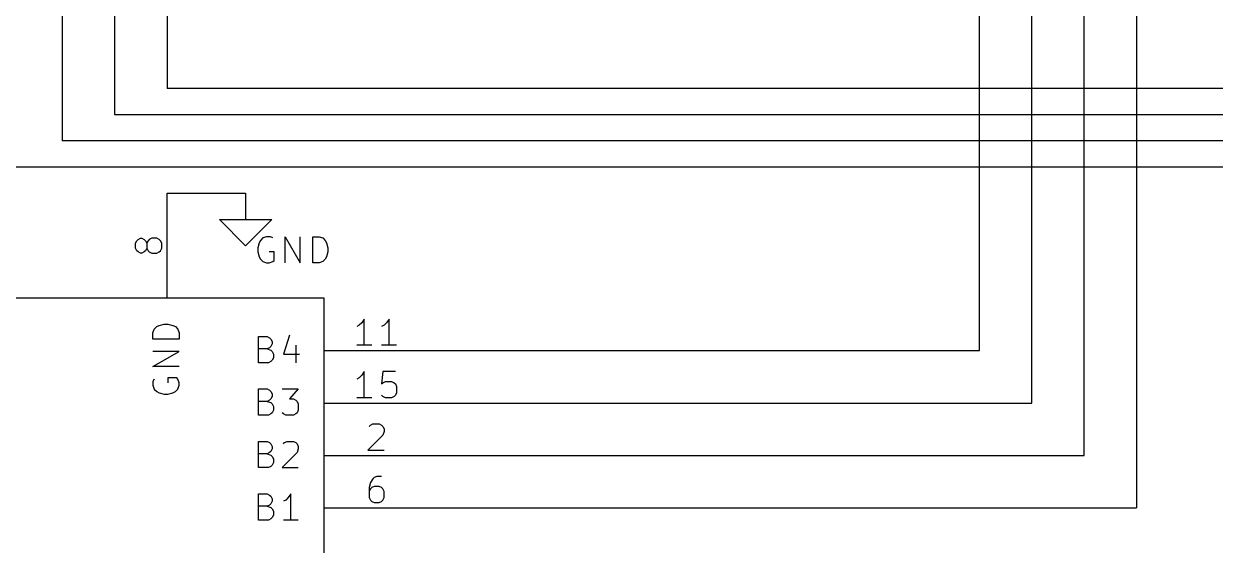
# Model space of a CAD drawing. Extents: x 0.4 to 11.3, y -7.9 to -0.4.
# Drawn here: x 6.377 to 8.65, y -5.771 to -4.777 of the extents above; entities that cross this region are included whole.
import ezdxf

# ---------------------------------------------------------------- set-up
doc = ezdxf.new("R2010")
doc.units = 0
doc.header["$MEASUREMENT"] = 0
for name, color, linetype in [('CYAN2', 4, 'CONTINUOUS'), ('GREEN3', 91, 'CONTINUOUS'), ('LYELLOW', 51, 'CONTINUOUS'), ('RED2', 1, 'CONTINUOUS'), ('RED3', 11, 'CONTINUOUS')]:
    doc.layers.add(name, color=color, linetype=linetype)

msp = doc.modelspace()

# ---------------------------------------------------------------- linework, layer by layer
at = {"layer": 'CYAN2', "linetype": 'CONTINUOUS'}
for p, q in [((6.84, -5.1828), (6.8329, -5.1852)), ((6.84, -5.1828), (6.8329, -5.1852)), ((6.8471, -5.1828), (6.84, -5.1828)), ((6.8471, -5.1828), (6.84, -5.1828)), ((6.8519, -5.1852), (6.8471, -5.1828)), ((6.8519, -5.1852), (6.8471, -5.1828)), ((6.8757, -5.2328), (6.8757, -5.1828)), ((6.8757, -5.1828), (6.9043, -5.2328)), ((6.8757, -5.2328), (6.8757, -5.1828)), ((6.8757, -5.1828), (6.9043, -5.2328)), ((6.9043, -5.2328), (6.9043, -5.1828)), ((6.9043, -5.2328), (6.9043, -5.1828)), ((6.9281, -5.2328), (6.9281, -5.1828)), ((6.9281, -5.1828), (6.94, -5.1828)), ((6.9281, -5.2328), (6.9281, -5.1828)), ((6.9281, -5.1828), (6.94, -5.1828)), ((6.94, -5.1828), (6.9471, -5.1852)), ((6.94, -5.1828), (6.9471, -5.1852)), ((6.8257, -5.1947), (6.8233, -5.2042)), ((6.8257, -5.1947), (6.8233, -5.2042)), ((6.8233, -5.2042), (6.8233, -5.2114)), ((6.8233, -5.2042), (6.8233, -5.2114)), ((6.8281, -5.1899), (6.8257, -5.1947)), ((6.8281, -5.1899), (6.8257, -5.1947)), ((6.8329, -5.1852), (6.8281, -5.1899)), ((6.8329, -5.1852), (6.8281, -5.1899)), ((6.9471, -5.1852), (6.9519, -5.1899)), ((6.9471, -5.1852), (6.9519, -5.1899)), ((6.9519, -5.1899), (6.9543, -5.1947)), ((6.9519, -5.1899), (6.9543, -5.1947)), ((6.9543, -5.1947), (6.9567, -5.2042)), ((6.9543, -5.1947), (6.9567, -5.2042)), ((6.9567, -5.2042), (6.9567, -5.2114)), ((6.9567, -5.2042), (6.9567, -5.2114)), ((6.8233, -5.2114), (6.8257, -5.2209)), ((6.8233, -5.2114), (6.8257, -5.2209)), ((6.8257, -5.2209), (6.8281, -5.2257)), ((6.8257, -5.2209), (6.8281, -5.2257)), ((6.8281, -5.2257), (6.8329, -5.2304)), ((6.8281, -5.2257), (6.8329, -5.2304)), ((6.8543, -5.2114), (6.8448, -5.2114)), ((6.8543, -5.2114), (6.8448, -5.2114)), ((6.8519, -5.2304), (6.8543, -5.228)), ((6.8519, -5.2304), (6.8543, -5.228)), ((6.8543, -5.228), (6.8543, -5.2114)), ((6.8543, -5.228), (6.8543, -5.2114)), ((6.9519, -5.2257), (6.9471, -5.2304)), ((6.9519, -5.2257), (6.9471, -5.2304)), ((6.9543, -5.2209), (6.9519, -5.2257)), ((6.9543, -5.2209), (6.9519, -5.2257)), ((6.9567, -5.2114), (6.9543, -5.2209)), ((6.9567, -5.2114), (6.9543, -5.2209)), ((6.8329, -5.2304), (6.84, -5.2328)), ((6.8329, -5.2304), (6.84, -5.2328)), ((6.84, -5.2328), (6.8448, -5.2328)), ((6.84, -5.2328), (6.8448, -5.2328)), ((6.8448, -5.2328), (6.8519, -5.2304)), ((6.8448, -5.2328), (6.8519, -5.2304)), ((6.94, -5.2328), (6.9281, -5.2328)), ((6.94, -5.2328), (6.9281, -5.2328)), ((6.9471, -5.2304), (6.94, -5.2328)), ((6.9471, -5.2304), (6.94, -5.2328)), ((6.6231, -5.3662), (6.6255, -5.359)), ((6.6231, -5.3662), (6.6255, -5.359)), ((6.6255, -5.359), (6.6303, -5.3543)), ((6.6255, -5.359), (6.6303, -5.3543)), ((6.6303, -5.3543), (6.635, -5.3519)), ((6.6303, -5.3543), (6.635, -5.3519)), ((6.635, -5.3519), (6.6446, -5.3495)), ((6.635, -5.3519), (6.6446, -5.3495)), ((6.6446, -5.3495), (6.6517, -5.3495)), ((6.6446, -5.3495), (6.6517, -5.3495)), ((6.6517, -5.3495), (6.6612, -5.3519)), ((6.6517, -5.3495), (6.6612, -5.3519)), ((6.6612, -5.3519), (6.666, -5.3543)), ((6.6612, -5.3519), (6.666, -5.3543)), ((6.666, -5.3543), (6.6708, -5.359)), ((6.666, -5.3543), (6.6708, -5.359)), ((6.6708, -5.359), (6.6731, -5.3662)), ((6.6708, -5.359), (6.6731, -5.3662)), ((6.6231, -5.3781), (6.6231, -5.3662)), ((6.6231, -5.3781), (6.6231, -5.3662)), ((6.6731, -5.3781), (6.6231, -5.3781)), ((6.6731, -5.3781), (6.6231, -5.3781)), ((6.6731, -5.3662), (6.6731, -5.3781)), ((6.6731, -5.3662), (6.6731, -5.3781)), ((6.8243, -5.4231), (6.8243, -5.3731)), ((6.8243, -5.3731), (6.841, -5.3731)), ((6.8243, -5.4231), (6.8243, -5.3731)), ((6.8243, -5.3731), (6.841, -5.3731)), ((6.841, -5.3731), (6.8457, -5.3755)), ((6.841, -5.3731), (6.8457, -5.3755)), ((6.8457, -5.3755), (6.8481, -5.3779)), ((6.8457, -5.3755), (6.8481, -5.3779)), ((6.8481, -5.3779), (6.8505, -5.3827)), ((6.8481, -5.3779), (6.8505, -5.3827)), ((6.8505, -5.3874), (6.8481, -5.3922)), ((6.8505, -5.3874), (6.8481, -5.3922)), ((6.8505, -5.3827), (6.8505, -5.3874)), ((6.8505, -5.3827), (6.8505, -5.3874)), ((6.8838, -5.3708), (6.8719, -5.4065)), ((6.8838, -5.3708), (6.8719, -5.4065)), ((6.6231, -5.4305), (6.6731, -5.4019)), ((6.6731, -5.4019), (6.6231, -5.4019)), ((6.6231, -5.4305), (6.6731, -5.4019)), ((6.6731, -5.4019), (6.6231, -5.4019)), ((6.841, -5.3969), (6.8243, -5.3969)), ((6.841, -5.3969), (6.8243, -5.3969)), ((6.8457, -5.3946), (6.841, -5.3969)), ((6.8457, -5.3946), (6.841, -5.3969)), ((6.841, -5.3969), (6.8481, -5.3993)), ((6.841, -5.3969), (6.8481, -5.3993)), ((6.8481, -5.3922), (6.8457, -5.3946)), ((6.8481, -5.3922), (6.8457, -5.3946)), ((6.8481, -5.3993), (6.8505, -5.4017)), ((6.8481, -5.3993), (6.8505, -5.4017)), ((6.8505, -5.4017), (6.8529, -5.4065)), ((6.8505, -5.4017), (6.8529, -5.4065)), ((6.8529, -5.4065), (6.8529, -5.4136)), ((6.8529, -5.4065), (6.8529, -5.4136)), ((6.8719, -5.4065), (6.9029, -5.4065)), ((6.8719, -5.4065), (6.9029, -5.4065)), ((6.8957, -5.3898), (6.8957, -5.4231)), ((6.8957, -5.3898), (6.8957, -5.4231)), ((6.6731, -5.4305), (6.6231, -5.4305)), ((6.6731, -5.4305), (6.6231, -5.4305)), ((6.8433, -5.4231), (6.8243, -5.4231)), ((6.8433, -5.4231), (6.8243, -5.4231)), ((6.8481, -5.4208), (6.8433, -5.4231)), ((6.8481, -5.4208), (6.8433, -5.4231)), ((6.8505, -5.4184), (6.8481, -5.4208)), ((6.8505, -5.4184), (6.8481, -5.4208)), ((6.8529, -5.4136), (6.8505, -5.4184)), ((6.8529, -5.4136), (6.8505, -5.4184)), ((6.6255, -5.4543), (6.6231, -5.459)), ((6.6255, -5.4543), (6.6231, -5.459)), ((6.6684, -5.4519), (6.6517, -5.4519)), ((6.6517, -5.4519), (6.6517, -5.4614)), ((6.6684, -5.4519), (6.6517, -5.4519)), ((6.6517, -5.4519), (6.6517, -5.4614)), ((6.6708, -5.4543), (6.6684, -5.4519)), ((6.6708, -5.4543), (6.6684, -5.4519)), ((6.6731, -5.4614), (6.6708, -5.4543)), ((6.6731, -5.4614), (6.6708, -5.4543)), ((6.6231, -5.459), (6.6231, -5.4662)), ((6.6231, -5.459), (6.6231, -5.4662)), ((6.6231, -5.4662), (6.6255, -5.4733)), ((6.6231, -5.4662), (6.6255, -5.4733)), ((6.6255, -5.4733), (6.6303, -5.4781)), ((6.6255, -5.4733), (6.6303, -5.4781)), ((6.6303, -5.4781), (6.635, -5.4805)), ((6.6303, -5.4781), (6.635, -5.4805)), ((6.6612, -5.4805), (6.666, -5.4781)), ((6.6612, -5.4805), (6.666, -5.4781)), ((6.666, -5.4781), (6.6708, -5.4733)), ((6.666, -5.4781), (6.6708, -5.4733)), ((6.6708, -5.4733), (6.6731, -5.4662)), ((6.6708, -5.4733), (6.6731, -5.4662)), ((6.6731, -5.4662), (6.6731, -5.4614)), ((6.6731, -5.4662), (6.6731, -5.4614)), ((6.8243, -5.5231), (6.8243, -5.4731)), ((6.8243, -5.4731), (6.841, -5.4731)), ((6.8243, -5.5231), (6.8243, -5.4731)), ((6.8243, -5.4731), (6.841, -5.4731)), ((6.841, -5.4731), (6.8457, -5.4755)), ((6.841, -5.4731), (6.8457, -5.4755)), ((6.8457, -5.4755), (6.8481, -5.4779)), ((6.8457, -5.4755), (6.8481, -5.4779)), ((6.8481, -5.4779), (6.8505, -5.4827)), ((6.8481, -5.4779), (6.8505, -5.4827)), ((6.8695, -5.4731), (6.9005, -5.4731)), ((6.8695, -5.4731), (6.9005, -5.4731)), ((6.9005, -5.4731), (6.8838, -5.4922)), ((6.9005, -5.4731), (6.8838, -5.4922)), ((6.635, -5.4805), (6.6446, -5.4829)), ((6.635, -5.4805), (6.6446, -5.4829)), ((6.6446, -5.4829), (6.6517, -5.4829)), ((6.6446, -5.4829), (6.6517, -5.4829)), ((6.6517, -5.4829), (6.6612, -5.4805)), ((6.6517, -5.4829), (6.6612, -5.4805)), ((6.841, -5.4969), (6.8243, -5.4969)), ((6.841, -5.4969), (6.8243, -5.4969)), ((6.8457, -5.4946), (6.841, -5.4969)), ((6.8457, -5.4946), (6.841, -5.4969)), ((6.841, -5.4969), (6.8481, -5.4993)), ((6.841, -5.4969), (6.8481, -5.4993)), ((6.8481, -5.4922), (6.8457, -5.4946)), ((6.8481, -5.4922), (6.8457, -5.4946)), ((6.8505, -5.4874), (6.8481, -5.4922)), ((6.8505, -5.4874), (6.8481, -5.4922)), ((6.8481, -5.4993), (6.8505, -5.5017)), ((6.8481, -5.4993), (6.8505, -5.5017)), ((6.8505, -5.4827), (6.8505, -5.4874)), ((6.8505, -5.4827), (6.8505, -5.4874)), ((6.8838, -5.4922), (6.891, -5.4922)), ((6.8838, -5.4922), (6.891, -5.4922)), ((6.891, -5.4922), (6.8957, -5.4946)), ((6.891, -5.4922), (6.8957, -5.4946)), ((6.8957, -5.4946), (6.8981, -5.4969)), ((6.8957, -5.4946), (6.8981, -5.4969)), ((6.8981, -5.4969), (6.9005, -5.5017)), ((6.8981, -5.4969), (6.9005, -5.5017)), ((6.8433, -5.5231), (6.8243, -5.5231)), ((6.8433, -5.5231), (6.8243, -5.5231)), ((6.8481, -5.5208), (6.8433, -5.5231)), ((6.8481, -5.5208), (6.8433, -5.5231)), ((6.8505, -5.5184), (6.8481, -5.5208)), ((6.8505, -5.5184), (6.8481, -5.5208)), ((6.8505, -5.5017), (6.8529, -5.5065)), ((6.8505, -5.5017), (6.8529, -5.5065)), ((6.8529, -5.5136), (6.8505, -5.5184)), ((6.8529, -5.5136), (6.8505, -5.5184)), ((6.8529, -5.5065), (6.8529, -5.5136)), ((6.8529, -5.5065), (6.8529, -5.5136)), ((6.8719, -5.5208), (6.8695, -5.5184)), ((6.8719, -5.5208), (6.8695, -5.5184)), ((6.8767, -5.5231), (6.8719, -5.5208)), ((6.8767, -5.5231), (6.8719, -5.5208)), ((6.891, -5.5231), (6.8767, -5.5231)), ((6.891, -5.5231), (6.8767, -5.5231)), ((6.8957, -5.5208), (6.891, -5.5231)), ((6.8957, -5.5208), (6.891, -5.5231)), ((6.8981, -5.5184), (6.8957, -5.5208)), ((6.8981, -5.5184), (6.8957, -5.5208)), ((6.9005, -5.5136), (6.8981, -5.5184)), ((6.9005, -5.5136), (6.8981, -5.5184)), ((6.9005, -5.5017), (6.9005, -5.5136)), ((6.9005, -5.5017), (6.9005, -5.5136)), ((6.8243, -5.6231), (6.8243, -5.5731)), ((6.8243, -5.5731), (6.841, -5.5731)), ((6.8243, -5.6231), (6.8243, -5.5731)), ((6.8243, -5.5731), (6.841, -5.5731)), ((6.841, -5.5731), (6.8457, -5.5755)), ((6.841, -5.5731), (6.8457, -5.5755)), ((6.8457, -5.5755), (6.8481, -5.5779)), ((6.8457, -5.5755), (6.8481, -5.5779)), ((6.8481, -5.5922), (6.8457, -5.5946)), ((6.8481, -5.5922), (6.8457, -5.5946)), ((6.8481, -5.5779), (6.8505, -5.5827)), ((6.8481, -5.5779), (6.8505, -5.5827)), ((6.8505, -5.5874), (6.8481, -5.5922)), ((6.8505, -5.5874), (6.8481, -5.5922)), ((6.8505, -5.5827), (6.8505, -5.5874)), ((6.8505, -5.5827), (6.8505, -5.5874)), ((6.8719, -5.5779), (6.8743, -5.5755)), ((6.8719, -5.5779), (6.8743, -5.5755)), ((6.8743, -5.5755), (6.879, -5.5731)), ((6.8743, -5.5755), (6.879, -5.5731)), ((6.879, -5.5731), (6.891, -5.5731)), ((6.879, -5.5731), (6.891, -5.5731)), ((6.891, -5.5731), (6.8957, -5.5755)), ((6.891, -5.5731), (6.8957, -5.5755)), ((6.8957, -5.5755), (6.8981, -5.5779)), ((6.8957, -5.5755), (6.8981, -5.5779)), ((6.8981, -5.5779), (6.9005, -5.5827)), ((6.8981, -5.5779), (6.9005, -5.5827)), ((6.9005, -5.5874), (6.8981, -5.5946)), ((6.9005, -5.5874), (6.8981, -5.5946)), ((6.9005, -5.5827), (6.9005, -5.5874)), ((6.9005, -5.5827), (6.9005, -5.5874)), ((6.841, -5.5969), (6.8243, -5.5969)), ((6.841, -5.5969), (6.8243, -5.5969)), ((6.8457, -5.5946), (6.841, -5.5969)), ((6.8457, -5.5946), (6.841, -5.5969)), ((6.841, -5.5969), (6.8481, -5.5993)), ((6.841, -5.5969), (6.8481, -5.5993)), ((6.8481, -5.5993), (6.8505, -5.6017)), ((6.8481, -5.5993), (6.8505, -5.6017)), ((6.8505, -5.6017), (6.8529, -5.6065)), ((6.8505, -5.6017), (6.8529, -5.6065)), ((6.8529, -5.6136), (6.8505, -5.6184)), ((6.8529, -5.6136), (6.8505, -5.6184)), ((6.8529, -5.6065), (6.8529, -5.6136)), ((6.8529, -5.6065), (6.8529, -5.6136)), ((6.8981, -5.5946), (6.8695, -5.6231)), ((6.8981, -5.5946), (6.8695, -5.6231)), ((6.8433, -5.6231), (6.8243, -5.6231)), ((6.8433, -5.6231), (6.8243, -5.6231)), ((6.8481, -5.6208), (6.8433, -5.6231)), ((6.8481, -5.6208), (6.8433, -5.6231)), ((6.8505, -5.6184), (6.8481, -5.6208)), ((6.8505, -5.6184), (6.8481, -5.6208)), ((6.8695, -5.6231), (6.9005, -5.6231)), ((6.8695, -5.6231), (6.9005, -5.6231)), ((6.8243, -5.7231), (6.8243, -5.6731)), ((6.8243, -5.6731), (6.841, -5.6731)), ((6.8243, -5.7231), (6.8243, -5.6731)), ((6.8243, -5.6731), (6.841, -5.6731)), ((6.841, -5.6731), (6.8457, -5.6755)), ((6.841, -5.6731), (6.8457, -5.6755)), ((6.8457, -5.6755), (6.8481, -5.6779)), ((6.8457, -5.6755), (6.8481, -5.6779)), ((6.8481, -5.6779), (6.8505, -5.6827)), ((6.8481, -5.6779), (6.8505, -5.6827)), ((6.8505, -5.6827), (6.8505, -5.6874)), ((6.8505, -5.6827), (6.8505, -5.6874)), ((6.8814, -5.6803), (6.8767, -5.685)), ((6.8814, -5.6803), (6.8767, -5.685)), ((6.8862, -5.6731), (6.8814, -5.6803)), ((6.8862, -5.6731), (6.8814, -5.6803)), ((6.8862, -5.7231), (6.8862, -5.6731)), ((6.8862, -5.7231), (6.8862, -5.6731)), ((6.841, -5.6969), (6.8243, -5.6969)), ((6.841, -5.6969), (6.8243, -5.6969)), ((6.8457, -5.6946), (6.841, -5.6969)), ((6.8457, -5.6946), (6.841, -5.6969)), ((6.841, -5.6969), (6.8481, -5.6993)), ((6.841, -5.6969), (6.8481, -5.6993)), ((6.8481, -5.6922), (6.8457, -5.6946)), ((6.8481, -5.6922), (6.8457, -5.6946)), ((6.8505, -5.6874), (6.8481, -5.6922)), ((6.8505, -5.6874), (6.8481, -5.6922)), ((6.8481, -5.6993), (6.8505, -5.7017)), ((6.8481, -5.6993), (6.8505, -5.7017)), ((6.8505, -5.7017), (6.8529, -5.7065)), ((6.8505, -5.7017), (6.8529, -5.7065)), ((6.8767, -5.685), (6.8719, -5.6874)), ((6.8767, -5.685), (6.8719, -5.6874)), ((6.8433, -5.7231), (6.8243, -5.7231)), ((6.8433, -5.7231), (6.8243, -5.7231)), ((6.8481, -5.7208), (6.8433, -5.7231)), ((6.8481, -5.7208), (6.8433, -5.7231)), ((6.8505, -5.7184), (6.8481, -5.7208)), ((6.8505, -5.7184), (6.8481, -5.7208)), ((6.8529, -5.7136), (6.8505, -5.7184)), ((6.8529, -5.7136), (6.8505, -5.7184)), ((6.8529, -5.7065), (6.8529, -5.7136)), ((6.8529, -5.7065), (6.8529, -5.7136)), ((6.9005, -5.7231), (6.8719, -5.7231)), ((6.9005, -5.7231), (6.8719, -5.7231))]:
    msp.add_line(p, q, dxfattribs=at)
at = {"layer": 'GREEN3', "linetype": 'CONTINUOUS'}
for p, q in [((8.2, -5.4), (8.2, -3.25)), ((8.3, -5.5), (8.3, -3.65)), ((8.4, -5.6), (8.4, -4.05)), ((6.45, -4.45), (6.45, -5)), ((6.55, -4.45), (6.55, -4.95)), ((6.65, -4.45), (6.65, -4.9)), ((8.5, -4.45), (8.5, -5.7)), ((9.6, -4.9), (6.65, -4.9)), ((6.55, -4.95), (9.55, -4.95)), ((9.5, -5), (6.45, -5)), ((9.45, -5.05), (6.35, -5.05)), ((6.65, -5.1), (6.8, -5.1)), ((7.15, -5.4), (8.2, -5.4)), ((7.15, -5.5), (8.3, -5.5)), ((7.15, -5.6), (8.4, -5.6)), ((7.15, -5.7), (8.5, -5.7))]:
    msp.add_line(p, q, dxfattribs=at)
at = {"layer": 'LYELLOW', "linetype": 'CONTINUOUS'}
for p, q in [((6.95, -5.3), (6.35, -5.3)), ((6.95, -6.5), (6.95, -5.3))]:
    msp.add_line(p, q, dxfattribs=at)
at = {"layer": 'RED2', "linetype": 'CONTINUOUS'}
for p, q in [((6.65, -5.3), (6.65, -5.1)), ((6.65, -5.3), (6.65, -5.1)), ((6.8, -5.1), (6.8, -5.15)), ((6.8, -5.2), (6.75, -5.15)), ((6.75, -5.15), (6.8, -5.15)), ((6.8, -5.15), (6.85, -5.15)), ((6.85, -5.15), (6.8, -5.2)), ((6.95, -5.3), (6.35, -5.3)), ((6.95, -6.5), (6.95, -5.3)), ((6.95, -5.4), (7.15, -5.4)), ((6.95, -5.4), (7.15, -5.4)), ((6.95, -5.5), (7.15, -5.5)), ((6.95, -5.5), (7.15, -5.5)), ((6.95, -5.6), (7.15, -5.6)), ((6.95, -5.6), (7.15, -5.6)), ((6.95, -5.7), (7.15, -5.7)), ((6.95, -5.7), (7.15, -5.7))]:
    msp.add_line(p, q, dxfattribs=at)
at = {"layer": 'RED3', "linetype": 'CONTINUOUS'}
for p, q in [((6.5899, -5.1952), (6.5923, -5.1905)), ((6.5899, -5.1952), (6.5923, -5.1905)), ((6.5899, -5.2048), (6.5899, -5.1952)), ((6.5899, -5.2048), (6.5899, -5.1952)), ((6.5923, -5.2095), (6.5899, -5.2048)), ((6.5923, -5.2095), (6.5899, -5.2048)), ((6.5923, -5.1905), (6.5946, -5.1881)), ((6.5923, -5.1905), (6.5946, -5.1881)), ((6.5946, -5.1881), (6.5994, -5.1857)), ((6.5946, -5.1881), (6.5994, -5.1857)), ((6.5994, -5.1857), (6.6018, -5.1857)), ((6.5994, -5.1857), (6.6018, -5.1857)), ((6.6018, -5.1857), (6.6065, -5.1881)), ((6.6018, -5.1857), (6.6065, -5.1881)), ((6.6065, -5.1881), (6.6089, -5.1905)), ((6.6065, -5.1881), (6.6089, -5.1905)), ((6.6089, -5.1905), (6.6113, -5.1952)), ((6.6089, -5.1905), (6.6113, -5.1952)), ((6.6113, -5.2048), (6.6089, -5.2095)), ((6.6113, -5.2048), (6.6089, -5.2095)), ((6.6137, -5.1905), (6.6113, -5.1952)), ((6.6137, -5.1905), (6.6113, -5.1952)), ((6.6113, -5.1952), (6.6113, -5.2048)), ((6.6113, -5.1952), (6.6113, -5.2048)), ((6.6113, -5.2048), (6.6137, -5.2095)), ((6.6113, -5.2048), (6.6137, -5.2095)), ((6.6161, -5.1881), (6.6137, -5.1905)), ((6.6161, -5.1881), (6.6137, -5.1905)), ((6.6208, -5.1857), (6.6161, -5.1881)), ((6.6208, -5.1857), (6.6161, -5.1881)), ((6.6304, -5.1857), (6.6208, -5.1857)), ((6.6304, -5.1857), (6.6208, -5.1857)), ((6.6351, -5.1881), (6.6304, -5.1857)), ((6.6351, -5.1881), (6.6304, -5.1857)), ((6.6375, -5.1905), (6.6351, -5.1881)), ((6.6375, -5.1905), (6.6351, -5.1881)), ((6.6399, -5.1952), (6.6375, -5.1905)), ((6.6399, -5.1952), (6.6375, -5.1905)), ((6.6375, -5.2095), (6.6399, -5.2048)), ((6.6375, -5.2095), (6.6399, -5.2048)), ((6.6399, -5.2048), (6.6399, -5.1952)), ((6.6399, -5.2048), (6.6399, -5.1952)), ((6.5946, -5.2119), (6.5923, -5.2095)), ((6.5946, -5.2119), (6.5923, -5.2095)), ((6.5994, -5.2143), (6.5946, -5.2119)), ((6.5994, -5.2143), (6.5946, -5.2119)), ((6.6018, -5.2143), (6.5994, -5.2143)), ((6.6018, -5.2143), (6.5994, -5.2143)), ((6.6065, -5.2119), (6.6018, -5.2143)), ((6.6065, -5.2119), (6.6018, -5.2143)), ((6.6089, -5.2095), (6.6065, -5.2119)), ((6.6089, -5.2095), (6.6065, -5.2119)), ((6.6137, -5.2095), (6.6161, -5.2119)), ((6.6137, -5.2095), (6.6161, -5.2119)), ((6.6161, -5.2119), (6.6208, -5.2143)), ((6.6161, -5.2119), (6.6208, -5.2143)), ((6.6208, -5.2143), (6.6304, -5.2143)), ((6.6208, -5.2143), (6.6304, -5.2143)), ((6.6304, -5.2143), (6.6351, -5.2119)), ((6.6304, -5.2143), (6.6351, -5.2119)), ((6.6351, -5.2119), (6.6375, -5.2095)), ((6.6351, -5.2119), (6.6375, -5.2095)), ((7.0262, -5.3399), (7.0214, -5.347)), ((7.0262, -5.3399), (7.0214, -5.347)), ((7.0262, -5.3899), (7.0262, -5.3399)), ((7.0262, -5.3899), (7.0262, -5.3399)), ((7.0738, -5.3399), (7.069, -5.347)), ((7.0738, -5.3399), (7.069, -5.347)), ((7.0738, -5.3899), (7.0738, -5.3399)), ((7.0738, -5.3899), (7.0738, -5.3399)), ((7.0167, -5.3518), (7.0119, -5.3542)), ((7.0167, -5.3518), (7.0119, -5.3542)), ((7.0214, -5.347), (7.0167, -5.3518)), ((7.0214, -5.347), (7.0167, -5.3518)), ((7.0643, -5.3518), (7.0595, -5.3542)), ((7.0643, -5.3518), (7.0595, -5.3542)), ((7.069, -5.347), (7.0643, -5.3518)), ((7.069, -5.347), (7.0643, -5.3518)), ((7.0405, -5.3899), (7.0119, -5.3899)), ((7.0405, -5.3899), (7.0119, -5.3899)), ((7.0881, -5.3899), (7.0595, -5.3899)), ((7.0881, -5.3899), (7.0595, -5.3899)), ((7.0167, -5.4518), (7.0119, -5.4542)), ((7.0167, -5.4518), (7.0119, -5.4542)), ((7.0214, -5.447), (7.0167, -5.4518)), ((7.0214, -5.447), (7.0167, -5.4518)), ((7.0262, -5.4399), (7.0214, -5.447)), ((7.0262, -5.4399), (7.0214, -5.447)), ((7.0262, -5.4899), (7.0262, -5.4399)), ((7.0262, -5.4899), (7.0262, -5.4399)), ((7.0619, -5.4399), (7.0595, -5.4637)), ((7.0619, -5.4399), (7.0595, -5.4637)), ((7.0857, -5.4399), (7.0619, -5.4399)), ((7.0857, -5.4399), (7.0619, -5.4399)), ((7.0595, -5.4637), (7.0619, -5.4613)), ((7.0595, -5.4637), (7.0619, -5.4613)), ((7.0619, -5.4613), (7.0667, -5.4589)), ((7.0619, -5.4613), (7.0667, -5.4589)), ((7.0667, -5.4589), (7.0786, -5.4589)), ((7.0667, -5.4589), (7.0786, -5.4589)), ((7.0786, -5.4589), (7.0833, -5.4613)), ((7.0786, -5.4589), (7.0833, -5.4613)), ((7.0833, -5.4613), (7.0857, -5.4637)), ((7.0833, -5.4613), (7.0857, -5.4637)), ((7.0857, -5.4637), (7.0881, -5.4684)), ((7.0857, -5.4637), (7.0881, -5.4684)), ((7.0881, -5.4684), (7.0881, -5.4804)), ((7.0881, -5.4684), (7.0881, -5.4804)), ((7.0405, -5.4899), (7.0119, -5.4899)), ((7.0405, -5.4899), (7.0119, -5.4899)), ((7.0619, -5.4875), (7.0595, -5.4851)), ((7.0619, -5.4875), (7.0595, -5.4851)), ((7.0667, -5.4899), (7.0619, -5.4875)), ((7.0667, -5.4899), (7.0619, -5.4875)), ((7.0786, -5.4899), (7.0667, -5.4899)), ((7.0786, -5.4899), (7.0667, -5.4899)), ((7.0833, -5.4875), (7.0786, -5.4899)), ((7.0833, -5.4875), (7.0786, -5.4899)), ((7.0857, -5.4851), (7.0833, -5.4875)), ((7.0857, -5.4851), (7.0833, -5.4875)), ((7.0881, -5.4804), (7.0857, -5.4851)), ((7.0881, -5.4804), (7.0857, -5.4851)), ((7.0357, -5.5446), (7.0381, -5.5423)), ((7.0357, -5.5446), (7.0381, -5.5423)), ((7.0381, -5.5423), (7.0429, -5.5399)), ((7.0381, -5.5423), (7.0429, -5.5399)), ((7.0429, -5.5399), (7.0548, -5.5399)), ((7.0429, -5.5399), (7.0548, -5.5399)), ((7.0548, -5.5399), (7.0595, -5.5423)), ((7.0548, -5.5399), (7.0595, -5.5423)), ((7.0595, -5.5423), (7.0619, -5.5446)), ((7.0595, -5.5423), (7.0619, -5.5446)), ((7.0619, -5.5446), (7.0643, -5.5494)), ((7.0619, -5.5446), (7.0643, -5.5494)), ((7.0619, -5.5613), (7.0333, -5.5899)), ((7.0619, -5.5613), (7.0333, -5.5899)), ((7.0643, -5.5542), (7.0619, -5.5613)), ((7.0643, -5.5542), (7.0619, -5.5613)), ((7.0643, -5.5494), (7.0643, -5.5542)), ((7.0643, -5.5494), (7.0643, -5.5542)), ((7.0333, -5.5899), (7.0643, -5.5899)), ((7.0333, -5.5899), (7.0643, -5.5899)), ((7.0381, -5.6518), (7.0357, -5.6613)), ((7.0381, -5.6518), (7.0357, -5.6613)), ((7.0429, -5.6446), (7.0381, -5.6518)), ((7.0429, -5.6446), (7.0381, -5.6518)), ((7.0452, -5.6589), (7.0405, -5.6613)), ((7.0452, -5.6589), (7.0405, -5.6613)), ((7.0452, -5.6423), (7.0429, -5.6446)), ((7.0452, -5.6423), (7.0429, -5.6446)), ((7.05, -5.6399), (7.0452, -5.6423)), ((7.05, -5.6399), (7.0452, -5.6423)), ((7.0548, -5.6589), (7.0452, -5.6589)), ((7.0548, -5.6589), (7.0452, -5.6589)), ((7.0595, -5.6399), (7.05, -5.6399)), ((7.0595, -5.6399), (7.05, -5.6399)), ((7.0595, -5.6613), (7.0548, -5.6589)), ((7.0595, -5.6613), (7.0548, -5.6589)), ((7.0357, -5.6613), (7.0357, -5.6804)), ((7.0357, -5.6613), (7.0357, -5.6804)), ((7.0381, -5.6637), (7.0357, -5.6684)), ((7.0381, -5.6637), (7.0357, -5.6684)), ((7.0357, -5.6804), (7.0381, -5.6851)), ((7.0357, -5.6804), (7.0381, -5.6851)), ((7.0405, -5.6613), (7.0381, -5.6637)), ((7.0405, -5.6613), (7.0381, -5.6637)), ((7.0619, -5.6637), (7.0595, -5.6613)), ((7.0619, -5.6637), (7.0595, -5.6613)), ((7.0643, -5.6684), (7.0619, -5.6637)), ((7.0643, -5.6684), (7.0619, -5.6637)), ((7.0619, -5.6851), (7.0643, -5.6804)), ((7.0619, -5.6851), (7.0643, -5.6804)), ((7.0643, -5.6804), (7.0643, -5.6684)), ((7.0643, -5.6804), (7.0643, -5.6684)), ((7.0381, -5.6851), (7.0405, -5.6875)), ((7.0381, -5.6851), (7.0405, -5.6875)), ((7.0405, -5.6875), (7.0452, -5.6899)), ((7.0405, -5.6875), (7.0452, -5.6899)), ((7.0452, -5.6899), (7.0548, -5.6899)), ((7.0452, -5.6899), (7.0548, -5.6899)), ((7.0548, -5.6899), (7.0595, -5.6875)), ((7.0548, -5.6899), (7.0595, -5.6875)), ((7.0595, -5.6875), (7.0619, -5.6851)), ((7.0595, -5.6875), (7.0619, -5.6851))]:
    msp.add_line(p, q, dxfattribs=at)

doc.saveas('drawing.dxf')
